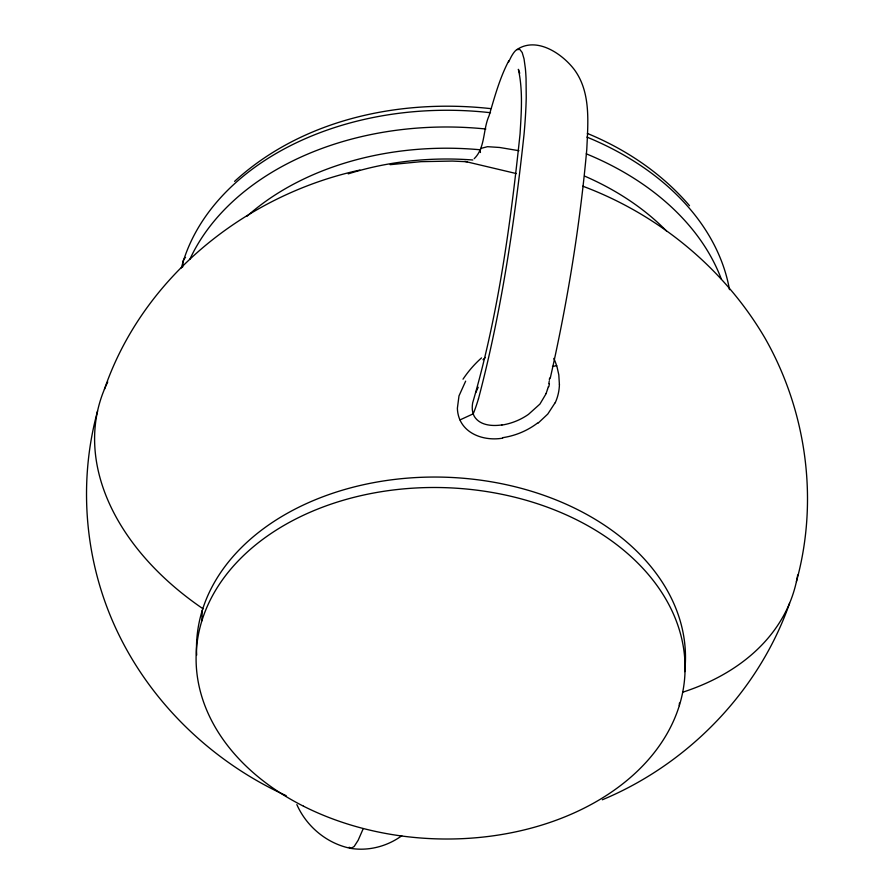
<?xml version="1.0" encoding="UTF-8"?>
<svg xmlns="http://www.w3.org/2000/svg" width="894" height="894" viewBox="0 0 894 894"><rect width="100%" height="100%" fill="white"/><g stroke="black" fill="none" stroke-linecap="round" stroke-linejoin="round"><path stroke-width="1.34" d="M559.376 384.241L558.806 374.854L556.761 365.624A15.008 2.66 -16.6 0 1 552.47 366.428M182.644 267.027L182.801 262.836A15.008 10.27 16.7 0 1 185.561 257.416M201.854 620.838L202.256 610.401M679.317 705.668L679.418 703.053M549.363 380.118L549.598 378.106M549.207 381.325L548.838 383.671M548.245 386.711L547.564 389.46M550.246 378.218C567.321 302.842 579.871 226.316 586.788 149.32L586.799 149.097C587.973 122.534 591.079 92.417 574.35 69.654C562.002 53.428 536.59 36.419 516.922 49.583A133.206 17.534 -79.9 0 0 511.122 56.937L508.496 62.2M97.58 410.961C77.487 484.559 84.997 565.042 118.366 633.69C153.008 705.221 214.012 762.839 286.203 795.682M796.42 581.569C818.848 500.416 806.645 411.307 765.074 338.267C724.185 268.379 658.431 214.459 582.743 186.175M478.469 398.791C501.299 312.207 514.463 223.209 524.052 134.256A169.134 22.261 -79.9 0 0 526.231 97.524L526.063 78.929A232.909 30.653 -79.9 0 0 525.37 68.447L524.04 58.87L522.185 52.511L519.805 49.416L516.922 49.583M501.914 424.918C492.426 426.315 480.022 425.589 474.401 416.537C472.021 412.447 471.887 407.452 472.658 402.892C498.204 315.515 510.485 224.528 520.04 134.122L520.062 133.865C521.336 112.409 523.057 90.495 518.364 69.319L519.749 73.23M104.419 389.292C142.794 277.252 245.515 194.881 359.913 170.072M789.581 603.238C758.771 691.375 688.324 763.957 602.344 799.784M546.2 393.505L539.92 404.077L528.455 414.38A64.815 63.34 26.9 0 1 501.936 425.075M475.675 392.779L478.212 387.236M363.009 829.163L358.148 840.293L354.158 846.495L350.929 848.406C327.137 843.724 306.597 826.682 296.853 804.589M508.764 60.837C499.668 78.147 494.594 97.144 489.063 115.795C482.838 129.395 485.464 147.801 474.211 158.674M555.163 402.68L547.754 414.078L537.886 423.343M465.651 381.146L458.991 395.897L457.382 408.245A30.977 30.653 55.2 0 0 459.941 419.934C467.104 435.791 486.727 440.932 502.663 438.149M234.586 181.37C302.798 118.924 400.646 98.642 490.638 108.621M482.995 359.746L485.397 357.432M401.775 835.745C387.325 846.327 368.708 851.222 350.929 848.406L349.196 847.233M460.019 419.901L473.183 413.844A73.196 9.633 -79.9 0 0 478.469 398.724M390.142 164.675L421.085 161.658L452.398 161.065L467.249 161.758M464.88 161.389L516.319 173.57M518.956 150.706L499.645 147.476L487.498 146.683L481.117 148.348L479.966 150.192L480.458 152.505M587.358 133.429C626.225 149.454 662.119 173.626 689.509 205.709M348.258 173.861A247.638 177.839 2.2 0 1 472.814 159.992M247.046 216.214A262.646 188.612 2.2 0 1 479.877 149.756M584.676 176.118A262.646 188.612 2.2 0 1 666.432 230.92M189.874 259.26A277.654 199.396 2.2 0 1 485.844 129.015M586.274 153.824A277.654 199.396 2.2 0 1 721.279 278.962M181.348 268.01A277.654 199.396 2.2 0 1 490.504 112.722M586.911 137.095A277.654 199.396 2.2 0 1 729.482 289.645M203.173 608.87A270.156 184.611 17.2 0 1 107.749 381.962M797.683 574.987A270.156 184.611 17.2 0 1 683.139 692.068M553.822 358.393A57.875 56.02 29.1 0 1 556.582 365.668M463.014 379.19A113.773 108.498 85.3 0 1 481.508 357.913M559.432 384.241A49.304 48.008 25.5 0 1 555.252 402.713M537.596 422.996A76.828 74.381 18.1 0 1 502.584 437.691M549.385 383.716A52.176 41.191 -71.8 0 1 548.793 386.789M547.43 389.426A32.441 25.725 -71.9 0 1 546.078 393.449M196.669 655.101A244.598 175.649 2.2 0 1 446.184 477.24A244.598 175.649 2.2 0 1 684.681 671.629M303.479 806.187A244.598 175.649 2.2 0 0 684.458 680.379A244.598 175.649 2.2 0 0 333.82 503.199A244.598 175.649 2.2 0 0 303.479 806.187"/></g></svg>
